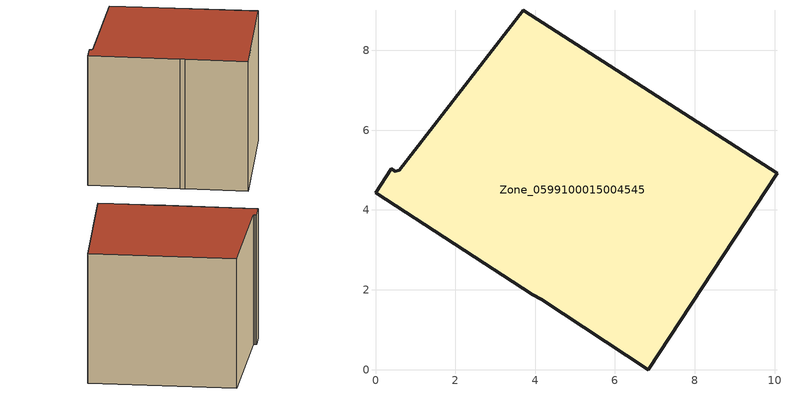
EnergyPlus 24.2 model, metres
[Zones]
Zone_0599100015004545
 floor ground (C_G): 6.83,0 4.15,1.77 3.94,1.87 0,4.43 0.4,5.04 0.49,4.97 0.59,5 3.7,9 10.06,4.92 z0.81
 wall outside (C_F): 4.15,1.77 6.83,0 10.06,4.92 3.7,9 0.59,5 0.49,4.97 0.4,5.04 0,4.43 3.94,1.87 4.15,1.77 z0.81:8.09
 roof outside (C_R): 0.59,5 0.49,4.97 0.4,5.04 0,4.43 3.94,1.87 4.15,1.77 6.83,0 10.06,4.92 3.7,9 z8.09
[BUILDING]
Pand.0599100015004545: North Axis=0; Terrain=City; Loads Convergence Tolerance Value=0.04; Temperature Convergence Tolerance Value=0.4; Solar Distribution=FullExterior; Maximum Number of Warmup Days=25; Minimum Number of Warmup Days=1
[Site:Location]
Rotterdam.The.Hague.AP_ZH_NLD Design_Conditions: Latitude=51.96; Longitude=4.45; Time Zone=1; Elevation=-4.5
[SITE:GROUNDTEMPERATURE:BUILDINGSURFACE]
18, 18, 18, 18, 18, 18, 18, 18, 18, 18, 18, 18
[MATERIAL] Thermal Absorptance=0.9; Solar Absorptance=0.7; Visible Absorptance=0.7
Name | Roughness | Thickness | Conductivity | Density | Specific Heat
G.TC.1965-1974 | MediumSmooth | 0.15 | 0.882353 | 540 | 1210
F.TC.1965-1974 | Rough | 0.3 | 0.697674 | 1920 | 840
R.TC.1965-1974 | MediumRough | 0.2 | 0.232558 | 1500 | 1000
[CONSTRUCTION]
C_G: G.TC.1965-1974
C_F: F.TC.1965-1974
C_R: R.TC.1965-1974
[ZONE]
Zone_0599100015004545: Type=1; Multiplier=1; Ceiling Height=Autocalculate; Volume=Autocalculate; Floor Area=autocalculate; Part of Total Floor Area=Yes
[ZONEINFILTRATION:DESIGNFLOWRATE]
Infil_Zone_0599100015004545: Zone or ZoneList or Space or SpaceList=Zone_0599100015004545; Schedule=AlwaysOn; Design Flow Rate Calculation Method=Flow/Area; Flow Rate per Floor Area=0.003; Constant Term Coefficient=1; Temperature Term Coefficient=0; Velocity Term Coefficient=0; Velocity Squared Term Coefficient=0
[HVACTEMPLATE:ZONE:IDEALLOADSAIRSYSTEM]
Zone_0599100015004545: Maximum Heating Supply Air Temperature=50; Minimum Cooling Supply Air Temperature=13; Maximum Heating Supply Air Humidity Ratio=0.0156; Minimum Cooling Supply Air Humidity Ratio=0.0077; Heating Limit=NoLimit; Cooling Limit=NoLimit; Dehumidification Control Type=ConstantSensibleHeatRatio; Cooling Sensible Heat Ratio=0.7; Dehumidification Setpoint=60; Humidification Control Type=None; Humidification Setpoint=30; Outdoor Air Method=None; Outdoor Air Flow Rate per Person=0.00944; Outdoor Air Flow Rate per Zone Floor Area=0; Outdoor Air Flow Rate per Zone=0; Demand Controlled Ventilation Type=None; Outdoor Air Economizer Type=NoEconomizer; Heat Recovery Type=None; Sensible Heat Recovery Effectiveness=0.7; Latent Heat Recovery Effectiveness=0.65
[ZONECONTROL:THERMOSTAT]
ThermostatControl_Zone_0599100015004545: Zone or ZoneList=Zone_0599100015004545; Control Type Schedule=DualSetpointControlType; Control 1=Thermostat_Zone_0599100015004545; Temperature Difference Between Cutout And Setpoint=0
[THERMOSTATSETPOINT:DUALSETPOINT]
Thermostat_Zone_0599100015004545: Heating Setpoint Temperature Schedule=HeatingSetpoint_Zone_0599100015004545; Cooling Setpoint Temperature Schedule=CoolingSetpoint_Zone_0599100015004545
[SCHEDULE:COMPACT]
HeatingSetpoint_Zone_0599100015004545: Through: 12/31, For: AllDays, Until: 24:00, 21
CoolingSetpoint_Zone_0599100015004545: Through: 12/31, For: AllDays, Until: 24:00, 24
DualSetpointControlType: Through: 12/31, For: AllDays, Until: 24:00, 4
AlwaysOn: Through: 12/31, For: AllDays, Until: 24:00, 1
